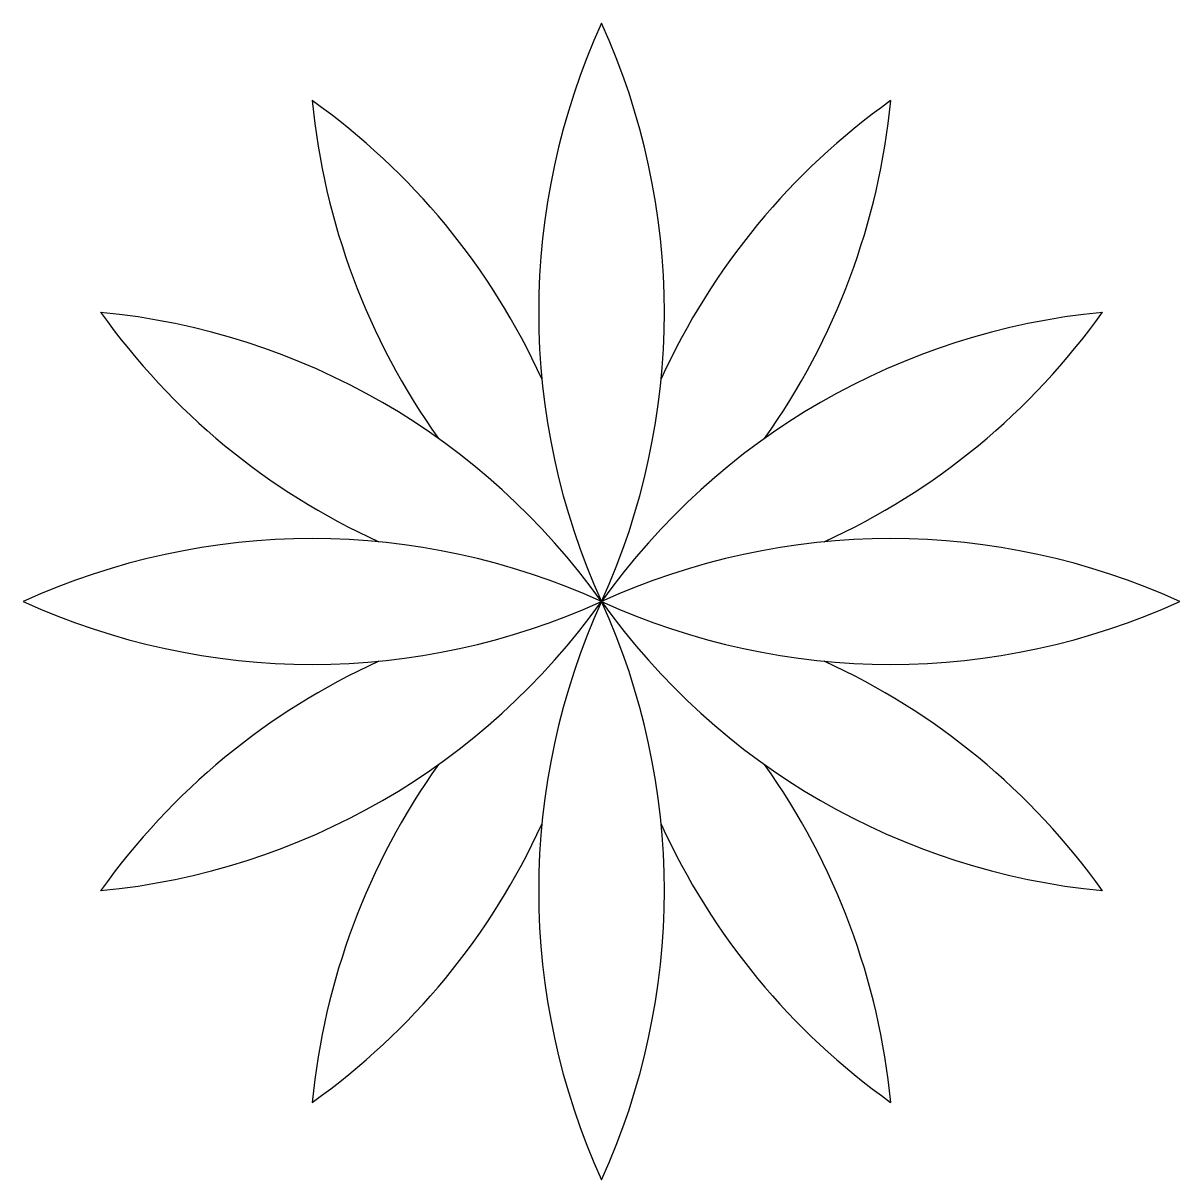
# Model space of a CAD drawing. Extents: x -1 to 1, y -1 to 1.
import ezdxf

# ---------------------------------------------------------------- set-up
doc = ezdxf.new("R2010")
doc.units = 0
doc.header["$MEASUREMENT"] = 0
doc.layers.get('0').update_dxf_attribs({"linetype": 'CONTINUOUS'})

msp = doc.modelspace()

# ---------------------------------------------------------------- linework, layer by layer
for centre, start, end in [((1.1005, 0.4965), 155.4764, 204.5236), ((-1.0914, 0.4965), 335.4764, 24.5236), ((-1.1946, -0.1184), 24.5236, 54.5236), ((0.7036, 0.9775), 185.4764, 215.4764), ((1.2036, -0.1184), 125.4764, 155.4764), ((-0.6946, 0.9775), 324.5236, 354.5236), ((-0.9765, -0.7026), 35.4764, 84.5236), ((0.1195, 1.1957), 215.4764, 245.4764), ((0.9855, -0.7026), 95.4764, 144.5236), ((-0.1104, 1.1957), 294.5236, 324.5236), ((-0.4955, -1.0994), 65.4764, 114.5236), ((0.5045, -1.0994), 65.4764, 114.5236), ((-0.4955, 1.0925), 245.4764, 294.5236), ((-0.9765, 0.6957), 275.4764, 324.5236), ((1.1005, -0.5035), 155.4764, 204.5236), ((0.5045, 1.0925), 245.4764, 294.5236), ((0.9855, 0.6957), 215.4764, 264.5236), ((-1.0914, -0.5035), 335.4764, 24.5236), ((0.1195, -1.2026), 114.5236, 144.5236), ((-0.1104, -1.2026), 35.4764, 65.4764), ((0.7036, -0.9844), 144.5236, 174.5236), ((-0.6946, -0.9844), 5.4764, 35.4764), ((-1.1946, 0.1115), 305.4764, 335.4764), ((1.2036, 0.1115), 204.5236, 234.5236)]:
    msp.add_arc(centre, 1.2046, start, end)

doc.saveas('drawing.dxf')
